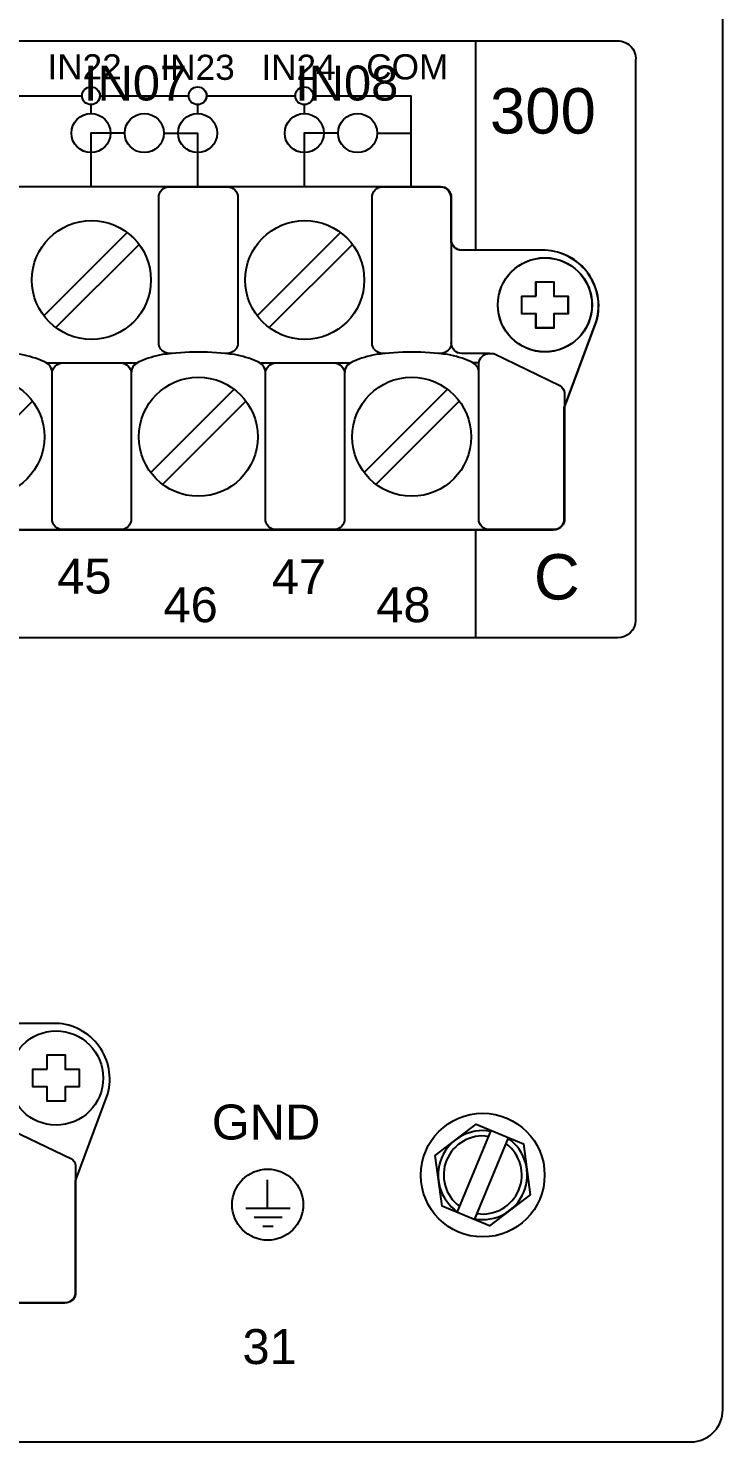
# Model space of a CAD drawing. Extents: x 1 to 47, y 1 to 34.6.
# Drawn here: x 42.297 to 44.25, y 8.595 to 12.571 of the extents above; entities that cross this region are included whole.
import ezdxf

# ---------------------------------------------------------------- set-up
doc = ezdxf.new("R2010")
doc.units = 0
doc.header["$MEASUREMENT"] = 0
for name, color, linetype in [('8_1__0__EMPTY_IO_BOARD_POS', 7, 'CONTINUOUS'), ('8_2__2___8__OPTOISOLATED_I', 7, 'CONTINUOUS'), ('8_3__7___8__OPTOISOLATED_I', 7, 'CONTINUOUS'), ('8_4__C___18__COMMON____6__', 7, 'CONTINUOUS'), ('8_5__D___18__COMMON____6__', 7, 'CONTINUOUS'), ('8_6__E___8__OPTOISOLATED_I', 7, 'CONTINUOUS'), ('8_7__4___18__COMMON____6__', 7, 'CONTINUOUS'), ('8_8__8___8__OPTOISOLATED_I', 7, 'CONTINUOUS'), ('9_0______DWG_', 7, 'CONTINUOUS')]:
    doc.layers.add(name, color=color, linetype=linetype)
doc.styles.add('ARIAL', font='arial.ttf')

msp = doc.modelspace()

# ---------------------------------------------------------------- linework, layer by layer
at = {"layer": '8_1__0__EMPTY_IO_BOARD_POS'}
msp.add_lwpolyline([(38.7624, 11.3088), (38.7624, 11.1908, 0.414213), (38.7924, 11.1608), (43.7743, 11.1608, 0.414214), (43.8043, 11.1908), (43.8043, 11.5038), (43.8952, 11.7486, 0.480048), (43.7501, 11.9468), (43.5159, 11.9468, -0.414214), (43.4859, 11.9768), (43.4859, 12.0949, 0.414212), (43.4559, 12.1249), (43.4559, 12.125), (38.4749, 12.125, 0.414215), (38.4449, 12.095), (38.445, 11.7821), (38.354, 11.5374, 0.47859), (38.4991, 11.3388), (38.7324, 11.3388, -0.414214)], format="xyb", close=True, dxfattribs=at)
msp.add_lwpolyline([(43.7247, 11.8178), (43.7247, 11.8582), (43.7747, 11.8582), (43.7747, 11.8178), (43.8148, 11.8178), (43.8148, 11.7679), (43.7747, 11.7679), (43.7747, 11.7279), (43.7247, 11.7279), (43.7247, 11.7679), (43.6846, 11.7679), (43.6846, 11.8178)], close=True, dxfattribs=at)
msp.add_circle((43.7497, 11.7931), 0.1324, dxfattribs=at)
at = {"layer": '8_2__2___8__OPTOISOLATED_I'}
for points in [[(42.5681, 12.2765), (42.4732, 12.2765), (42.4732, 12.1253)], [(42.6781, 12.2765), (42.7732, 12.2765), (42.7732, 12.1253)], [(43.1681, 12.2765), (43.0732, 12.2765), (43.0732, 12.1253)], [(43.2781, 12.2765), (43.3732, 12.2765), (43.3732, 12.1253)], [(42.5749, 11.997), (42.3407, 11.7628)], [(43.1749, 11.997), (42.9407, 11.7628)], [(42.6083, 11.9635), (42.3741, 11.7294)], [(43.2083, 11.9635), (42.9741, 11.7294)], [(42.348, 11.6299), (42.6031, 11.6299)], [(42.948, 11.6299), (43.2031, 11.6299)], [(43.564, 11.6306), (43.547, 11.6306)], [(42.8755, 11.556), (42.6413, 11.3218)], [(43.4755, 11.556), (43.2414, 11.3218)], [(42.3089, 11.5225), (42.0748, 11.2884)], [(42.9089, 11.5225), (42.6748, 11.2884)], [(43.509, 11.5225), (43.2748, 11.2884)]]:
    msp.add_lwpolyline(points, dxfattribs=at)
for points in [[(38.763, 11.3092), (38.763, 11.1912, 0.414213), (38.793, 11.1612), (43.7748, 11.1611, 0.414214), (43.8048, 11.1911), (43.8048, 11.5042), (43.8957, 11.7489, 0.480048), (43.7507, 11.9471), (43.5165, 11.9471, -0.414214), (43.4865, 11.9771), (43.4865, 12.0953, 0.414212), (43.4565, 12.1253), (43.4565, 12.1253), (38.4754, 12.1254, 0.414215), (38.4454, 12.0954), (38.4455, 11.7825), (38.3546, 11.5377, 0.47859), (38.4996, 11.3392), (38.733, 11.3392, -0.414214)], [(43.7781, 11.1613), (43.5938, 11.1611, -0.414214), (43.5638, 11.1911), (43.5638, 11.6282, -0.390527), (43.5938, 11.6565), (43.606, 11.6565), (43.7919, 11.5668, -0.241514), (43.8048, 11.5468), (43.8048, 11.1911, -0.422157)]]:
    msp.add_lwpolyline(points, format="xyb", close=True, dxfattribs=at)
for points in [[(42.7015, 11.6566), (42.6936, 11.6566, -0.414214), (42.6636, 11.6866), (42.6636, 12.0953, -0.414214), (42.6936, 12.1253), (42.8564, 12.1253, -0.414214), (42.8864, 12.0953), (42.8864, 11.6866, -0.414214), (42.8564, 11.6566), (42.8496, 11.6566)], [(43.3015, 11.6566), (43.2936, 11.6566, -0.414214), (43.2636, 11.6866), (43.2636, 12.0953, -0.414214), (43.2936, 12.1253), (43.4565, 12.1253, -0.414214), (43.4865, 12.0953), (43.4865, 11.6866, -0.414214), (43.4565, 11.6566), (43.4496, 11.6566)], [(42.3645, 11.5999, 0.191033), (42.356, 11.6238, 0.081668), (42.3404, 11.634, 0.0591), (42.2767, 11.6533, 0.034646), (42.1751, 11.6604, 0.03436), (42.0744, 11.6533, 0.0591), (42.0107, 11.634, 0.081668), (41.9951, 11.6238, 0.191033), (41.9866, 11.5999)], [(42.9645, 11.5999, 0.191033), (42.956, 11.6238, 0.081668), (42.9404, 11.634, 0.0591), (42.8767, 11.6533, 0.034646), (42.7751, 11.6604, 0.03436), (42.6745, 11.6533, 0.0591), (42.6107, 11.634, 0.081668), (42.5951, 11.6238, 0.191033), (42.5866, 11.5999)], [(43.5638, 11.6084, 0.127742), (43.556, 11.6238, 0.081668), (43.5404, 11.634, 0.0591), (43.4767, 11.6533, 0.034646), (43.3752, 11.6604, 0.03436), (43.2745, 11.6533, 0.0591), (43.2108, 11.634, 0.081668), (43.1951, 11.6238, 0.191033), (43.1866, 11.5999)], [(43.5938, 11.6565), (43.5165, 11.6564, -0.414214), (43.4865, 11.6864)], [(42.5566, 11.6299, -0.414214), (42.5866, 11.5999), (42.5866, 11.1912, -0.414214), (42.5566, 11.1612), (42.3938, 11.1612, -0.414214), (42.3638, 11.1912), (42.3638, 11.5999, -0.414214), (42.3938, 11.6299)], [(43.1566, 11.6299, -0.414214), (43.1866, 11.5999), (43.1866, 11.1912, -0.414214), (43.1566, 11.1612), (42.9938, 11.1612, -0.414214), (42.9638, 11.1912), (42.9638, 11.5999, -0.414214), (42.9938, 11.6299)]]:
    msp.add_lwpolyline(points, format="xyb", dxfattribs=at)
msp.add_lwpolyline([(43.7252, 11.8182), (43.7252, 11.8585), (43.7752, 11.8585), (43.7752, 11.8182), (43.8153, 11.8182), (43.8153, 11.7683), (43.7752, 11.7683), (43.7752, 11.7283), (43.7252, 11.7283), (43.7252, 11.7683), (43.6851, 11.7683), (43.6851, 11.8182)], close=True, dxfattribs=at)
for centre, radius in [((42.6231, 12.2765), 0.055), ((43.2231, 12.2765), 0.055), ((42.4745, 11.8632), 0.1673), ((43.0745, 11.8632), 0.1673), ((43.7502, 11.7934), 0.1324), ((42.1751, 11.4222), 0.1673), ((42.7751, 11.4222), 0.1673), ((43.3752, 11.4222), 0.1673)]:
    msp.add_circle(centre, radius, dxfattribs=at)
at = {"layer": '8_3__7___8__OPTOISOLATED_I'}
for points in [[(42.5681, 12.2765), (42.4731, 12.2765), (42.4731, 12.1253)], [(42.6781, 12.2765), (42.7731, 12.2765), (42.7731, 12.1253)], [(43.1681, 12.2765), (43.0731, 12.2765), (43.0731, 12.1253)], [(43.2781, 12.2765), (43.3731, 12.2765), (43.3731, 12.1253)], [(42.5749, 11.997), (42.3407, 11.7628)], [(43.1749, 11.997), (42.9407, 11.7628)], [(42.6083, 11.9635), (42.3741, 11.7294)], [(43.2083, 11.9635), (42.9741, 11.7294)], [(42.348, 11.6299), (42.6031, 11.6299)], [(42.948, 11.6299), (43.2031, 11.6299)], [(43.564, 11.6306), (43.547, 11.6306)], [(42.8755, 11.556), (42.6413, 11.3218)], [(43.4755, 11.556), (43.2414, 11.3218)], [(42.3089, 11.5225), (42.0748, 11.2884)], [(42.9089, 11.5225), (42.6748, 11.2884)], [(43.509, 11.5225), (43.2748, 11.2884)]]:
    msp.add_lwpolyline(points, dxfattribs=at)
for points in [[(38.763, 11.3092), (38.763, 11.1912, 0.414213), (38.793, 11.1612), (43.7748, 11.1611, 0.414214), (43.8048, 11.1911), (43.8048, 11.5042), (43.8957, 11.7489, 0.480048), (43.7507, 11.9471), (43.5165, 11.9471, -0.414214), (43.4865, 11.9771), (43.4865, 12.0953, 0.414212), (43.4565, 12.1253), (43.4565, 12.1253), (38.4754, 12.1254, 0.414215), (38.4454, 12.0954), (38.4455, 11.7825), (38.3546, 11.5377, 0.47859), (38.4996, 11.3392), (38.733, 11.3392, -0.414214)], [(43.7781, 11.1613), (43.5938, 11.1611, -0.414214), (43.5638, 11.1911), (43.5638, 11.6282, -0.390527), (43.5938, 11.6565), (43.606, 11.6565), (43.7919, 11.5668, -0.241514), (43.8048, 11.5468), (43.8048, 11.1911, -0.422157)]]:
    msp.add_lwpolyline(points, format="xyb", close=True, dxfattribs=at)
for points in [[(42.7015, 11.6566), (42.6936, 11.6566, -0.414214), (42.6636, 11.6866), (42.6636, 12.0953, -0.414214), (42.6936, 12.1253), (42.8564, 12.1253, -0.414214), (42.8864, 12.0953), (42.8864, 11.6866, -0.414214), (42.8564, 11.6566), (42.8496, 11.6566)], [(43.3015, 11.6566), (43.2936, 11.6566, -0.414214), (43.2636, 11.6866), (43.2636, 12.0953, -0.414214), (43.2936, 12.1253), (43.4565, 12.1253, -0.414214), (43.4865, 12.0953), (43.4865, 11.6866, -0.414214), (43.4565, 11.6566), (43.4496, 11.6566)], [(42.3645, 11.5999, 0.191033), (42.356, 11.6238, 0.081668), (42.3404, 11.634, 0.0591), (42.2767, 11.6533, 0.034646), (42.1751, 11.6604, 0.03436), (42.0744, 11.6533, 0.0591), (42.0107, 11.634, 0.081668), (41.9951, 11.6238, 0.191033), (41.9866, 11.5999)], [(42.9645, 11.5999, 0.191033), (42.956, 11.6238, 0.081668), (42.9404, 11.634, 0.0591), (42.8767, 11.6533, 0.034646), (42.7751, 11.6604, 0.03436), (42.6745, 11.6533, 0.0591), (42.6107, 11.634, 0.081668), (42.5951, 11.6238, 0.191033), (42.5866, 11.5999)], [(43.5638, 11.6084, 0.127742), (43.556, 11.6238, 0.081668), (43.5404, 11.634, 0.0591), (43.4767, 11.6533, 0.034646), (43.3752, 11.6604, 0.03436), (43.2745, 11.6533, 0.0591), (43.2108, 11.634, 0.081668), (43.1951, 11.6238, 0.191033), (43.1866, 11.5999)], [(43.5938, 11.6565), (43.5165, 11.6564, -0.414214), (43.4865, 11.6864)], [(42.5566, 11.6299, -0.414214), (42.5866, 11.5999), (42.5866, 11.1912, -0.414214), (42.5566, 11.1612), (42.3938, 11.1612, -0.414214), (42.3638, 11.1912), (42.3638, 11.5999, -0.414214), (42.3938, 11.6299)], [(43.1566, 11.6299, -0.414214), (43.1866, 11.5999), (43.1866, 11.1912, -0.414214), (43.1566, 11.1612), (42.9938, 11.1612, -0.414214), (42.9638, 11.1912), (42.9638, 11.5999, -0.414214), (42.9938, 11.6299)]]:
    msp.add_lwpolyline(points, format="xyb", dxfattribs=at)
msp.add_lwpolyline([(43.7252, 11.8182), (43.7252, 11.8585), (43.7752, 11.8585), (43.7752, 11.8182), (43.8153, 11.8182), (43.8153, 11.7683), (43.7752, 11.7683), (43.7752, 11.7283), (43.7252, 11.7283), (43.7252, 11.7683), (43.6851, 11.7683), (43.6851, 11.8182)], close=True, dxfattribs=at)
for centre, radius in [((42.6231, 12.2765), 0.055), ((43.2231, 12.2765), 0.055), ((42.4745, 11.8632), 0.1673), ((43.0745, 11.8632), 0.1673), ((43.7502, 11.7934), 0.1324), ((42.1751, 11.4222), 0.1673), ((42.7751, 11.4222), 0.1673), ((43.3752, 11.4222), 0.1673)]:
    msp.add_circle(centre, radius, dxfattribs=at)
at = {"layer": '8_4__C___18__COMMON____6__'}
for points in [[(42.1981, 12.3815), (42.4481, 12.3815)], [(42.4981, 12.3815), (42.7481, 12.3815)], [(42.7981, 12.3815), (43.0481, 12.3815)], [(43.0981, 12.3815), (43.3731, 12.3815), (43.3731, 12.1253)], [(42.4731, 12.3565), (42.4731, 12.3315)], [(42.7731, 12.3565), (42.7731, 12.3315)], [(43.0731, 12.3565), (43.0731, 12.3315)], [(42.4731, 12.2215), (42.4731, 12.1253)], [(42.7731, 12.2215), (42.7731, 12.1253)], [(43.0731, 12.2215), (43.0731, 12.1253)], [(42.5749, 11.997), (42.3407, 11.7628)], [(43.1749, 11.997), (42.9407, 11.7628)], [(42.6083, 11.9635), (42.3741, 11.7294)], [(43.2083, 11.9635), (42.9741, 11.7294)], [(42.348, 11.6299), (42.6031, 11.6299)], [(42.948, 11.6299), (43.2031, 11.6299)], [(43.564, 11.6306), (43.547, 11.6306)], [(42.8755, 11.556), (42.6413, 11.3218)], [(43.4755, 11.556), (43.2414, 11.3218)], [(42.3089, 11.5225), (42.0748, 11.2884)], [(42.9089, 11.5225), (42.6748, 11.2884)], [(43.509, 11.5225), (43.2748, 11.2884)]]:
    msp.add_lwpolyline(points, dxfattribs=at)
for points in [[(38.763, 11.3092), (38.763, 11.1912, 0.414213), (38.793, 11.1612), (43.7748, 11.1611, 0.414214), (43.8048, 11.1911), (43.8048, 11.5042), (43.8957, 11.7489, 0.480048), (43.7507, 11.9471), (43.5165, 11.9471, -0.414214), (43.4865, 11.9771), (43.4865, 12.0953, 0.414212), (43.4565, 12.1253), (43.4565, 12.1253), (38.4754, 12.1254, 0.414215), (38.4454, 12.0954), (38.4455, 11.7825), (38.3546, 11.5377, 0.47859), (38.4996, 11.3392), (38.733, 11.3392, -0.414214)], [(43.7781, 11.1613), (43.5938, 11.1611, -0.414214), (43.5638, 11.1911), (43.5638, 11.6282, -0.390527), (43.5938, 11.6565), (43.606, 11.6565), (43.7919, 11.5668, -0.241514), (43.8048, 11.5468), (43.8048, 11.1911, -0.422157)]]:
    msp.add_lwpolyline(points, format="xyb", close=True, dxfattribs=at)
for points in [[(42.7015, 11.6566), (42.6936, 11.6566, -0.414214), (42.6636, 11.6866), (42.6636, 12.0953, -0.414214), (42.6936, 12.1253), (42.8564, 12.1253, -0.414214), (42.8864, 12.0953), (42.8864, 11.6866, -0.414214), (42.8564, 11.6566), (42.8496, 11.6566)], [(43.3015, 11.6566), (43.2936, 11.6566, -0.414214), (43.2636, 11.6866), (43.2636, 12.0953, -0.414214), (43.2936, 12.1253), (43.4565, 12.1253, -0.414214), (43.4865, 12.0953), (43.4865, 11.6866, -0.414214), (43.4565, 11.6566), (43.4496, 11.6566)], [(42.3645, 11.5999, 0.191033), (42.356, 11.6238, 0.081668), (42.3404, 11.634, 0.0591), (42.2767, 11.6533, 0.034646), (42.1751, 11.6604, 0.03436), (42.0744, 11.6533, 0.0591), (42.0107, 11.634, 0.081668), (41.9951, 11.6238, 0.191033), (41.9866, 11.5999)], [(42.9645, 11.5999, 0.191033), (42.956, 11.6238, 0.081668), (42.9404, 11.634, 0.0591), (42.8767, 11.6533, 0.034646), (42.7751, 11.6604, 0.03436), (42.6745, 11.6533, 0.0591), (42.6107, 11.634, 0.081668), (42.5951, 11.6238, 0.191033), (42.5866, 11.5999)], [(43.5638, 11.6084, 0.127742), (43.556, 11.6238, 0.081668), (43.5404, 11.634, 0.0591), (43.4767, 11.6533, 0.034646), (43.3752, 11.6604, 0.03436), (43.2745, 11.6533, 0.0591), (43.2108, 11.634, 0.081668), (43.1951, 11.6238, 0.191033), (43.1866, 11.5999)], [(43.5938, 11.6565), (43.5165, 11.6564, -0.414214), (43.4865, 11.6864)], [(42.5566, 11.6299, -0.414214), (42.5866, 11.5999), (42.5866, 11.1912, -0.414214), (42.5566, 11.1612), (42.3938, 11.1612, -0.414214), (42.3638, 11.1912), (42.3638, 11.5999, -0.414214), (42.3938, 11.6299)], [(43.1566, 11.6299, -0.414214), (43.1866, 11.5999), (43.1866, 11.1912, -0.414214), (43.1566, 11.1612), (42.9938, 11.1612, -0.414214), (42.9638, 11.1912), (42.9638, 11.5999, -0.414214), (42.9938, 11.6299)]]:
    msp.add_lwpolyline(points, format="xyb", dxfattribs=at)
msp.add_lwpolyline([(43.7252, 11.8182), (43.7252, 11.8585), (43.7752, 11.8585), (43.7752, 11.8182), (43.8153, 11.8182), (43.8153, 11.7683), (43.7752, 11.7683), (43.7752, 11.7283), (43.7252, 11.7283), (43.7252, 11.7683), (43.6851, 11.7683), (43.6851, 11.8182)], close=True, dxfattribs=at)
for centre, radius in [((42.4731, 12.3815), 0.025), ((42.7731, 12.3815), 0.025), ((43.0731, 12.3815), 0.025), ((42.4731, 12.2765), 0.055), ((42.7731, 12.2765), 0.055), ((43.0731, 12.2765), 0.055), ((42.4745, 11.8632), 0.1673), ((43.0745, 11.8632), 0.1673), ((43.7502, 11.7934), 0.1324), ((42.1751, 11.4222), 0.1673), ((42.7751, 11.4222), 0.1673), ((43.3752, 11.4222), 0.1673)]:
    msp.add_circle(centre, radius, dxfattribs=at)
at = {"layer": '8_5__D___18__COMMON____6__'}
for points in [[(42.1981, 12.3815), (42.4481, 12.3815)], [(42.4981, 12.3815), (42.7481, 12.3815)], [(42.7981, 12.3815), (43.0481, 12.3815)], [(43.0981, 12.3815), (43.3731, 12.3815), (43.3731, 12.1253)], [(42.4731, 12.3565), (42.4731, 12.3315)], [(42.7731, 12.3565), (42.7731, 12.3315)], [(43.0731, 12.3565), (43.0731, 12.3315)], [(42.4731, 12.2215), (42.4731, 12.1253)], [(42.7731, 12.2215), (42.7731, 12.1253)], [(43.0731, 12.2215), (43.0731, 12.1253)], [(42.5749, 11.997), (42.3407, 11.7628)], [(43.1749, 11.997), (42.9407, 11.7628)], [(42.6083, 11.9635), (42.3741, 11.7294)], [(43.2083, 11.9635), (42.9741, 11.7294)], [(42.348, 11.6299), (42.6031, 11.6299)], [(42.948, 11.6299), (43.2031, 11.6299)], [(43.564, 11.6306), (43.547, 11.6306)], [(42.8755, 11.556), (42.6413, 11.3218)], [(43.4755, 11.556), (43.2414, 11.3218)], [(42.3089, 11.5225), (42.0748, 11.2884)], [(42.9089, 11.5225), (42.6748, 11.2884)], [(43.509, 11.5225), (43.2748, 11.2884)]]:
    msp.add_lwpolyline(points, dxfattribs=at)
for points in [[(38.763, 11.3092), (38.763, 11.1912, 0.414213), (38.793, 11.1612), (43.7748, 11.1611, 0.414214), (43.8048, 11.1911), (43.8048, 11.5042), (43.8957, 11.7489, 0.480048), (43.7507, 11.9471), (43.5165, 11.9471, -0.414214), (43.4865, 11.9771), (43.4865, 12.0953, 0.414212), (43.4565, 12.1253), (43.4565, 12.1253), (38.4754, 12.1254, 0.414215), (38.4454, 12.0954), (38.4455, 11.7825), (38.3546, 11.5377, 0.47859), (38.4996, 11.3392), (38.733, 11.3392, -0.414214)], [(43.7781, 11.1613), (43.5938, 11.1611, -0.414214), (43.5638, 11.1911), (43.5638, 11.6282, -0.390527), (43.5938, 11.6565), (43.606, 11.6565), (43.7919, 11.5668, -0.241514), (43.8048, 11.5468), (43.8048, 11.1911, -0.422157)]]:
    msp.add_lwpolyline(points, format="xyb", close=True, dxfattribs=at)
for points in [[(42.7015, 11.6566), (42.6936, 11.6566, -0.414214), (42.6636, 11.6866), (42.6636, 12.0953, -0.414214), (42.6936, 12.1253), (42.8564, 12.1253, -0.414214), (42.8864, 12.0953), (42.8864, 11.6866, -0.414214), (42.8564, 11.6566), (42.8496, 11.6566)], [(43.3015, 11.6566), (43.2936, 11.6566, -0.414214), (43.2636, 11.6866), (43.2636, 12.0953, -0.414214), (43.2936, 12.1253), (43.4565, 12.1253, -0.414214), (43.4865, 12.0953), (43.4865, 11.6866, -0.414214), (43.4565, 11.6566), (43.4496, 11.6566)], [(42.3645, 11.5999, 0.191033), (42.356, 11.6238, 0.081668), (42.3404, 11.634, 0.0591), (42.2767, 11.6533, 0.034646), (42.1751, 11.6604, 0.03436), (42.0744, 11.6533, 0.0591), (42.0107, 11.634, 0.081668), (41.9951, 11.6238, 0.191033), (41.9866, 11.5999)], [(42.9645, 11.5999, 0.191033), (42.956, 11.6238, 0.081668), (42.9404, 11.634, 0.0591), (42.8767, 11.6533, 0.034646), (42.7751, 11.6604, 0.03436), (42.6745, 11.6533, 0.0591), (42.6107, 11.634, 0.081668), (42.5951, 11.6238, 0.191033), (42.5866, 11.5999)], [(43.5638, 11.6084, 0.127742), (43.556, 11.6238, 0.081668), (43.5404, 11.634, 0.0591), (43.4767, 11.6533, 0.034646), (43.3752, 11.6604, 0.03436), (43.2745, 11.6533, 0.0591), (43.2108, 11.634, 0.081668), (43.1951, 11.6238, 0.191033), (43.1866, 11.5999)], [(43.5938, 11.6565), (43.5165, 11.6564, -0.414214), (43.4865, 11.6864)], [(42.5566, 11.6299, -0.414214), (42.5866, 11.5999), (42.5866, 11.1912, -0.414214), (42.5566, 11.1612), (42.3938, 11.1612, -0.414214), (42.3638, 11.1912), (42.3638, 11.5999, -0.414214), (42.3938, 11.6299)], [(43.1566, 11.6299, -0.414214), (43.1866, 11.5999), (43.1866, 11.1912, -0.414214), (43.1566, 11.1612), (42.9938, 11.1612, -0.414214), (42.9638, 11.1912), (42.9638, 11.5999, -0.414214), (42.9938, 11.6299)]]:
    msp.add_lwpolyline(points, format="xyb", dxfattribs=at)
msp.add_lwpolyline([(43.7252, 11.8182), (43.7252, 11.8585), (43.7752, 11.8585), (43.7752, 11.8182), (43.8153, 11.8182), (43.8153, 11.7683), (43.7752, 11.7683), (43.7752, 11.7283), (43.7252, 11.7283), (43.7252, 11.7683), (43.6851, 11.7683), (43.6851, 11.8182)], close=True, dxfattribs=at)
for centre, radius in [((42.4731, 12.3815), 0.025), ((42.7731, 12.3815), 0.025), ((43.0731, 12.3815), 0.025), ((42.4731, 12.2765), 0.055), ((42.7731, 12.2765), 0.055), ((43.0731, 12.2765), 0.055), ((42.4745, 11.8632), 0.1673), ((43.0745, 11.8632), 0.1673), ((43.7502, 11.7934), 0.1324), ((42.1751, 11.4222), 0.1673), ((42.7751, 11.4222), 0.1673), ((43.3752, 11.4222), 0.1673)]:
    msp.add_circle(centre, radius, dxfattribs=at)
at = {"layer": '8_6__E___8__OPTOISOLATED_I'}
for points in [[(42.5681, 12.2765), (42.4731, 12.2765), (42.4731, 12.1253)], [(42.6781, 12.2765), (42.7731, 12.2765), (42.7731, 12.1253)], [(43.1681, 12.2765), (43.0731, 12.2765), (43.0731, 12.1253)], [(43.2781, 12.2765), (43.3731, 12.2765), (43.3731, 12.1253)], [(42.5749, 11.997), (42.3407, 11.7628)], [(43.1749, 11.997), (42.9407, 11.7628)], [(42.6083, 11.9635), (42.3741, 11.7294)], [(43.2083, 11.9635), (42.9741, 11.7294)], [(42.348, 11.6299), (42.6031, 11.6299)], [(42.948, 11.6299), (43.2031, 11.6299)], [(43.564, 11.6306), (43.547, 11.6306)], [(42.8755, 11.556), (42.6413, 11.3218)], [(43.4755, 11.556), (43.2414, 11.3218)], [(42.3089, 11.5225), (42.0748, 11.2884)], [(42.9089, 11.5225), (42.6748, 11.2884)], [(43.509, 11.5225), (43.2748, 11.2884)]]:
    msp.add_lwpolyline(points, dxfattribs=at)
for points in [[(38.763, 11.3092), (38.763, 11.1912, 0.414213), (38.793, 11.1612), (43.7748, 11.1611, 0.414214), (43.8048, 11.1911), (43.8048, 11.5042), (43.8957, 11.7489, 0.480048), (43.7507, 11.9471), (43.5165, 11.9471, -0.414214), (43.4865, 11.9771), (43.4865, 12.0953, 0.414212), (43.4565, 12.1253), (43.4565, 12.1253), (38.4754, 12.1254, 0.414215), (38.4454, 12.0954), (38.4455, 11.7825), (38.3546, 11.5377, 0.47859), (38.4996, 11.3392), (38.733, 11.3392, -0.414214)], [(43.7781, 11.1613), (43.5938, 11.1611, -0.414214), (43.5638, 11.1911), (43.5638, 11.6282, -0.390527), (43.5938, 11.6565), (43.606, 11.6565), (43.7919, 11.5668, -0.241514), (43.8048, 11.5468), (43.8048, 11.1911, -0.422157)]]:
    msp.add_lwpolyline(points, format="xyb", close=True, dxfattribs=at)
for points in [[(42.7015, 11.6566), (42.6936, 11.6566, -0.414214), (42.6636, 11.6866), (42.6636, 12.0953, -0.414214), (42.6936, 12.1253), (42.8564, 12.1253, -0.414214), (42.8864, 12.0953), (42.8864, 11.6866, -0.414214), (42.8564, 11.6566), (42.8496, 11.6566)], [(43.3015, 11.6566), (43.2936, 11.6566, -0.414214), (43.2636, 11.6866), (43.2636, 12.0953, -0.414214), (43.2936, 12.1253), (43.4565, 12.1253, -0.414214), (43.4865, 12.0953), (43.4865, 11.6866, -0.414214), (43.4565, 11.6566), (43.4496, 11.6566)], [(42.3645, 11.5999, 0.191033), (42.356, 11.6238, 0.081668), (42.3404, 11.634, 0.0591), (42.2767, 11.6533, 0.034646), (42.1751, 11.6604, 0.03436), (42.0744, 11.6533, 0.0591), (42.0107, 11.634, 0.081668), (41.9951, 11.6238, 0.191033), (41.9866, 11.5999)], [(42.9645, 11.5999, 0.191033), (42.956, 11.6238, 0.081668), (42.9404, 11.634, 0.0591), (42.8767, 11.6533, 0.034646), (42.7751, 11.6604, 0.03436), (42.6745, 11.6533, 0.0591), (42.6107, 11.634, 0.081668), (42.5951, 11.6238, 0.191033), (42.5866, 11.5999)], [(43.5638, 11.6084, 0.127742), (43.556, 11.6238, 0.081668), (43.5404, 11.634, 0.0591), (43.4767, 11.6533, 0.034646), (43.3752, 11.6604, 0.03436), (43.2745, 11.6533, 0.0591), (43.2108, 11.634, 0.081668), (43.1951, 11.6238, 0.191033), (43.1866, 11.5999)], [(43.5938, 11.6565), (43.5165, 11.6564, -0.414214), (43.4865, 11.6864)], [(42.5566, 11.6299, -0.414214), (42.5866, 11.5999), (42.5866, 11.1912, -0.414214), (42.5566, 11.1612), (42.3938, 11.1612, -0.414214), (42.3638, 11.1912), (42.3638, 11.5999, -0.414214), (42.3938, 11.6299)], [(43.1566, 11.6299, -0.414214), (43.1866, 11.5999), (43.1866, 11.1912, -0.414214), (43.1566, 11.1612), (42.9938, 11.1612, -0.414214), (42.9638, 11.1912), (42.9638, 11.5999, -0.414214), (42.9938, 11.6299)]]:
    msp.add_lwpolyline(points, format="xyb", dxfattribs=at)
msp.add_lwpolyline([(43.7252, 11.8182), (43.7252, 11.8585), (43.7752, 11.8585), (43.7752, 11.8182), (43.8153, 11.8182), (43.8153, 11.7683), (43.7752, 11.7683), (43.7752, 11.7283), (43.7252, 11.7283), (43.7252, 11.7683), (43.6851, 11.7683), (43.6851, 11.8182)], close=True, dxfattribs=at)
for centre, radius in [((42.6231, 12.2765), 0.055), ((43.2231, 12.2765), 0.055), ((42.4745, 11.8632), 0.1673), ((43.0745, 11.8632), 0.1673), ((43.7502, 11.7934), 0.1324), ((42.1751, 11.4222), 0.1673), ((42.7751, 11.4222), 0.1673), ((43.3752, 11.4222), 0.1673)]:
    msp.add_circle(centre, radius, dxfattribs=at)
at = {"layer": '8_7__4___18__COMMON____6__'}
for points in [[(42.1982, 12.3815), (42.4482, 12.3815)], [(42.4982, 12.3815), (42.7482, 12.3815)], [(42.7982, 12.3815), (43.0482, 12.3815)], [(43.0982, 12.3815), (43.3732, 12.3815), (43.3732, 12.1253)], [(42.4732, 12.3565), (42.4732, 12.3315)], [(42.7732, 12.3565), (42.7732, 12.3315)], [(43.0732, 12.3565), (43.0732, 12.3315)], [(42.4732, 12.2215), (42.4732, 12.1253)], [(42.7732, 12.2215), (42.7732, 12.1253)], [(43.0732, 12.2215), (43.0732, 12.1253)], [(42.5749, 11.997), (42.3407, 11.7628)], [(43.1749, 11.997), (42.9407, 11.7628)], [(42.6083, 11.9635), (42.3741, 11.7294)], [(43.2083, 11.9635), (42.9741, 11.7294)], [(42.348, 11.6299), (42.6031, 11.6299)], [(42.948, 11.6299), (43.2031, 11.6299)], [(43.564, 11.6306), (43.547, 11.6306)], [(42.8755, 11.556), (42.6413, 11.3218)], [(43.4755, 11.556), (43.2414, 11.3218)], [(42.3089, 11.5225), (42.0748, 11.2884)], [(42.9089, 11.5225), (42.6748, 11.2884)], [(43.509, 11.5225), (43.2748, 11.2884)]]:
    msp.add_lwpolyline(points, dxfattribs=at)
for points in [[(38.763, 11.3092), (38.763, 11.1912, 0.414213), (38.793, 11.1612), (43.7748, 11.1611, 0.414214), (43.8048, 11.1911), (43.8048, 11.5042), (43.8957, 11.7489, 0.480048), (43.7507, 11.9471), (43.5165, 11.9471, -0.414214), (43.4865, 11.9771), (43.4865, 12.0953, 0.414212), (43.4565, 12.1253), (43.4565, 12.1253), (38.4754, 12.1254, 0.414215), (38.4454, 12.0954), (38.4455, 11.7825), (38.3546, 11.5377, 0.47859), (38.4996, 11.3392), (38.733, 11.3392, -0.414214)], [(43.7781, 11.1613), (43.5938, 11.1611, -0.414214), (43.5638, 11.1911), (43.5638, 11.6282, -0.390527), (43.5938, 11.6565), (43.606, 11.6565), (43.7919, 11.5668, -0.241514), (43.8048, 11.5468), (43.8048, 11.1911, -0.422157)]]:
    msp.add_lwpolyline(points, format="xyb", close=True, dxfattribs=at)
for points in [[(42.7015, 11.6566), (42.6936, 11.6566, -0.414214), (42.6636, 11.6866), (42.6636, 12.0953, -0.414214), (42.6936, 12.1253), (42.8564, 12.1253, -0.414214), (42.8864, 12.0953), (42.8864, 11.6866, -0.414214), (42.8564, 11.6566), (42.8496, 11.6566)], [(43.3015, 11.6566), (43.2936, 11.6566, -0.414214), (43.2636, 11.6866), (43.2636, 12.0953, -0.414214), (43.2936, 12.1253), (43.4565, 12.1253, -0.414214), (43.4865, 12.0953), (43.4865, 11.6866, -0.414214), (43.4565, 11.6566), (43.4496, 11.6566)], [(42.3645, 11.5999, 0.191033), (42.356, 11.6238, 0.081668), (42.3404, 11.634, 0.0591), (42.2767, 11.6533, 0.034646), (42.1751, 11.6604, 0.03436), (42.0744, 11.6533, 0.0591), (42.0107, 11.634, 0.081668), (41.9951, 11.6238, 0.191033), (41.9866, 11.5999)], [(42.9645, 11.5999, 0.191033), (42.956, 11.6238, 0.081668), (42.9404, 11.634, 0.0591), (42.8767, 11.6533, 0.034646), (42.7751, 11.6604, 0.03436), (42.6745, 11.6533, 0.0591), (42.6107, 11.634, 0.081668), (42.5951, 11.6238, 0.191033), (42.5866, 11.5999)], [(43.5638, 11.6084, 0.127742), (43.556, 11.6238, 0.081668), (43.5404, 11.634, 0.0591), (43.4767, 11.6533, 0.034646), (43.3752, 11.6604, 0.03436), (43.2745, 11.6533, 0.0591), (43.2108, 11.634, 0.081668), (43.1951, 11.6238, 0.191033), (43.1866, 11.5999)], [(43.5938, 11.6565), (43.5165, 11.6564, -0.414214), (43.4865, 11.6864)], [(42.5566, 11.6299, -0.414214), (42.5866, 11.5999), (42.5866, 11.1912, -0.414214), (42.5566, 11.1612), (42.3938, 11.1612, -0.414214), (42.3638, 11.1912), (42.3638, 11.5999, -0.414214), (42.3938, 11.6299)], [(43.1566, 11.6299, -0.414214), (43.1866, 11.5999), (43.1866, 11.1912, -0.414214), (43.1566, 11.1612), (42.9938, 11.1612, -0.414214), (42.9638, 11.1912), (42.9638, 11.5999, -0.414214), (42.9938, 11.6299)]]:
    msp.add_lwpolyline(points, format="xyb", dxfattribs=at)
msp.add_lwpolyline([(43.7252, 11.8182), (43.7252, 11.8585), (43.7752, 11.8585), (43.7752, 11.8182), (43.8153, 11.8182), (43.8153, 11.7683), (43.7752, 11.7683), (43.7752, 11.7283), (43.7252, 11.7283), (43.7252, 11.7683), (43.6851, 11.7683), (43.6851, 11.8182)], close=True, dxfattribs=at)
for centre, radius in [((42.4732, 12.3815), 0.025), ((42.7732, 12.3815), 0.025), ((43.0732, 12.3815), 0.025), ((42.4732, 12.2765), 0.055), ((42.7732, 12.2765), 0.055), ((43.0732, 12.2765), 0.055), ((42.4745, 11.8632), 0.1673), ((43.0745, 11.8632), 0.1673), ((43.7502, 11.7934), 0.1324), ((42.1751, 11.4222), 0.1673), ((42.7751, 11.4222), 0.1673), ((43.3752, 11.4222), 0.1673)]:
    msp.add_circle(centre, radius, dxfattribs=at)
at = {"layer": '8_8__8___8__OPTOISOLATED_I'}
for points in [[(42.5681, 12.2765), (42.4731, 12.2765), (42.4731, 12.1253)], [(42.6781, 12.2765), (42.7731, 12.2765), (42.7731, 12.1253)], [(43.1681, 12.2765), (43.0731, 12.2765), (43.0731, 12.1253)], [(43.2781, 12.2765), (43.3731, 12.2765), (43.3731, 12.1253)], [(42.5749, 11.997), (42.3407, 11.7628)], [(43.1749, 11.997), (42.9407, 11.7628)], [(42.6083, 11.9635), (42.3741, 11.7294)], [(43.2083, 11.9635), (42.9741, 11.7294)], [(42.348, 11.6299), (42.6031, 11.6299)], [(42.948, 11.6299), (43.2031, 11.6299)], [(43.564, 11.6306), (43.547, 11.6306)], [(42.8755, 11.556), (42.6413, 11.3218)], [(43.4755, 11.556), (43.2414, 11.3218)], [(42.3089, 11.5225), (42.0748, 11.2884)], [(42.9089, 11.5225), (42.6748, 11.2884)], [(43.509, 11.5225), (43.2748, 11.2884)]]:
    msp.add_lwpolyline(points, dxfattribs=at)
for points in [[(38.763, 11.3092), (38.763, 11.1912, 0.414213), (38.793, 11.1612), (43.7748, 11.1611, 0.414214), (43.8048, 11.1911), (43.8048, 11.5042), (43.8957, 11.7489, 0.480048), (43.7507, 11.9471), (43.5165, 11.9471, -0.414214), (43.4865, 11.9771), (43.4865, 12.0953, 0.414212), (43.4565, 12.1253), (43.4565, 12.1253), (38.4754, 12.1254, 0.414215), (38.4454, 12.0954), (38.4455, 11.7825), (38.3546, 11.5377, 0.47859), (38.4996, 11.3392), (38.733, 11.3392, -0.414214)], [(43.7781, 11.1613), (43.5938, 11.1611, -0.414214), (43.5638, 11.1911), (43.5638, 11.6282, -0.390527), (43.5938, 11.6565), (43.606, 11.6565), (43.7919, 11.5668, -0.241514), (43.8048, 11.5468), (43.8048, 11.1911, -0.422157)]]:
    msp.add_lwpolyline(points, format="xyb", close=True, dxfattribs=at)
for points in [[(42.7015, 11.6566), (42.6936, 11.6566, -0.414214), (42.6636, 11.6866), (42.6636, 12.0953, -0.414214), (42.6936, 12.1253), (42.8564, 12.1253, -0.414214), (42.8864, 12.0953), (42.8864, 11.6866, -0.414214), (42.8564, 11.6566), (42.8496, 11.6566)], [(43.3015, 11.6566), (43.2936, 11.6566, -0.414214), (43.2636, 11.6866), (43.2636, 12.0953, -0.414214), (43.2936, 12.1253), (43.4565, 12.1253, -0.414214), (43.4865, 12.0953), (43.4865, 11.6866, -0.414214), (43.4565, 11.6566), (43.4496, 11.6566)], [(42.3645, 11.5999, 0.191033), (42.356, 11.6238, 0.081668), (42.3404, 11.634, 0.0591), (42.2767, 11.6533, 0.034646), (42.1751, 11.6604, 0.03436), (42.0744, 11.6533, 0.0591), (42.0107, 11.634, 0.081668), (41.9951, 11.6238, 0.191033), (41.9866, 11.5999)], [(42.9645, 11.5999, 0.191033), (42.956, 11.6238, 0.081668), (42.9404, 11.634, 0.0591), (42.8767, 11.6533, 0.034646), (42.7751, 11.6604, 0.03436), (42.6745, 11.6533, 0.0591), (42.6107, 11.634, 0.081668), (42.5951, 11.6238, 0.191033), (42.5866, 11.5999)], [(43.5638, 11.6084, 0.127742), (43.556, 11.6238, 0.081668), (43.5404, 11.634, 0.0591), (43.4767, 11.6533, 0.034646), (43.3752, 11.6604, 0.03436), (43.2745, 11.6533, 0.0591), (43.2108, 11.634, 0.081668), (43.1951, 11.6238, 0.191033), (43.1866, 11.5999)], [(43.5938, 11.6565), (43.5165, 11.6564, -0.414214), (43.4865, 11.6864)], [(42.5566, 11.6299, -0.414214), (42.5866, 11.5999), (42.5866, 11.1912, -0.414214), (42.5566, 11.1612), (42.3938, 11.1612, -0.414214), (42.3638, 11.1912), (42.3638, 11.5999, -0.414214), (42.3938, 11.6299)], [(43.1566, 11.6299, -0.414214), (43.1866, 11.5999), (43.1866, 11.1912, -0.414214), (43.1566, 11.1612), (42.9938, 11.1612, -0.414214), (42.9638, 11.1912), (42.9638, 11.5999, -0.414214), (42.9938, 11.6299)]]:
    msp.add_lwpolyline(points, format="xyb", dxfattribs=at)
msp.add_lwpolyline([(43.7252, 11.8182), (43.7252, 11.8585), (43.7752, 11.8585), (43.7752, 11.8182), (43.8153, 11.8182), (43.8153, 11.7683), (43.7752, 11.7683), (43.7752, 11.7283), (43.7252, 11.7283), (43.7252, 11.7683), (43.6851, 11.7683), (43.6851, 11.8182)], close=True, dxfattribs=at)
for centre, radius in [((42.6231, 12.2765), 0.055), ((43.2231, 12.2765), 0.055), ((42.4745, 11.8632), 0.1673), ((43.0745, 11.8632), 0.1673), ((43.7502, 11.7934), 0.1324), ((42.1751, 11.4222), 0.1673), ((42.7751, 11.4222), 0.1673), ((43.3752, 11.4222), 0.1673)]:
    msp.add_circle(centre, radius, dxfattribs=at)
at = {"layer": '9_0______DWG_'}
for points in [[(44.25, 8.6847), (44.25, 14.8147, 0.414214), (44.16, 14.9047), (27.09, 14.9047, 0.414214), (27, 14.8147), (27, 8.6847, 0.381966), (27.08, 8.5953), (44.17, 8.5953, 0.381966)], [(27.2942, 12.5363), (43.9545, 12.5363, -0.468367), (44.0044, 12.4763), (44.0044, 10.9063, -0.414132), (43.9545, 10.8563), (27.2942, 10.8563, -0.414214), (27.2442, 10.9063), (27.2442, 12.4863, -0.414287)], [(42.1114, 9.9203, 0.414212), (42.0814, 9.9503), (40.1004, 9.9504, 0.414215), (40.0704, 9.9204), (40.0705, 9.6075), (39.9796, 9.3627, 0.47859), (40.1246, 9.1642), (40.358, 9.1642, -0.414214), (40.388, 9.1342), (40.388, 9.0162, 0.414213), (40.418, 8.9862), (42.3998, 8.9862, 0.414214), (42.4298, 9.0162), (42.4298, 9.3292), (42.5207, 9.574, 0.480048), (42.3756, 9.7722), (42.1414, 9.7722, -0.414214), (42.1114, 9.8022), (42.1114, 9.9203)], [(42.4031, 8.9863), (42.2188, 8.9861, -0.414214), (42.1888, 9.0161), (42.1888, 9.4532, -0.390527), (42.2188, 9.4815), (42.231, 9.4815), (42.4169, 9.3918, -0.241514), (42.4298, 9.3718), (42.4298, 9.0161, -0.422157)]]:
    msp.add_lwpolyline(points, format="xyb", close=True, dxfattribs=at)
for points in [[(43.5544, 12.5363), (43.5544, 11.9471)], [(43.5544, 11.1611), (43.5544, 10.8563)], [(43.5979, 9.4711), (43.5022, 9.2402)], [(43.5521, 9.2195), (43.6478, 9.4504)], [(42.9701, 9.252), (42.9701, 9.332)], [(42.909, 9.252), (43.0336, 9.252)], [(42.9324, 9.227), (43.0112, 9.227)], [(42.9568, 9.2021), (42.9857, 9.2021)]]:
    msp.add_lwpolyline(points, dxfattribs=at)
for points in [[(42.3503, 9.6432), (42.3503, 9.6835), (42.4002, 9.6835), (42.4002, 9.6432), (42.4404, 9.6432), (42.4404, 9.5933), (42.4002, 9.5933), (42.4002, 9.5533), (42.3503, 9.5533), (42.3503, 9.5933), (42.3101, 9.5933), (42.3101, 9.6432)], [(43.4417, 9.4006), (43.5562, 9.4884), (43.6896, 9.4331), (43.7083, 9.29), (43.5938, 9.2022), (43.4605, 9.2575)]]:
    msp.add_lwpolyline(points, close=True, dxfattribs=at)
for points in [[(43.5968, 9.4684, 0.802175), (43.5031, 9.2424, 0.802175)], [(43.591, 9.4543, 0.779376), (43.5094, 9.2575)], [(43.5532, 9.2222, 0.802179), (43.6469, 9.4482)], [(43.5593, 9.2369, 0.776676), (43.6408, 9.4335)]]:
    msp.add_lwpolyline(points, format="xyb", dxfattribs=at)
for centre, radius in [((42.3752, 9.6184), 0.1324), ((43.575, 9.3453), 0.174), ((42.9701, 9.2622), 0.1)]:
    msp.add_circle(centre, radius, dxfattribs=at)

# ---------------------------------------------------------------- texts
at = {"layer": '8_2__2___8__OPTOISOLATED_I', "style": 'ARIAL'}
for s, p in [('IN07', (42.4536, 12.3681)), ('IN08', (43.0474, 12.3681))]:
    msp.add_text(s, height=0.09833, dxfattribs=at).set_placement(p)
at = {"layer": '8_3__7___8__OPTOISOLATED_I', "style": 'ARIAL'}
for s, p in [('IN07', (42.4535, 12.3681)), ('IN08', (43.0474, 12.3681))]:
    msp.add_text(s, height=0.09833, dxfattribs=at).set_placement(p)
at = {"layer": '8_4__C___18__COMMON____6__', "style": 'ARIAL'}
for s, p in [('IN22', (42.3508, 12.4274)), ('IN23', (42.6686, 12.4262)), ('IN24', (42.9524, 12.4262)), ('COM', (43.2474, 12.4274))]:
    msp.add_text(s, height=0.0708, dxfattribs=at).set_placement(p)
at = {"layer": '8_5__D___18__COMMON____6__', "style": 'ARIAL'}
for s, p in [('IN22', (42.3508, 12.4274)), ('IN23', (42.6686, 12.4262)), ('IN24', (42.9524, 12.4262)), ('COM', (43.2474, 12.4274))]:
    msp.add_text(s, height=0.0708, dxfattribs=at).set_placement(p)
at = {"layer": '8_6__E___8__OPTOISOLATED_I', "style": 'ARIAL'}
for s, p in [('IN07', (42.4535, 12.3681)), ('IN08', (43.0474, 12.3681))]:
    msp.add_text(s, height=0.09833, dxfattribs=at).set_placement(p)
at = {"layer": '8_7__4___18__COMMON____6__', "style": 'ARIAL'}
for s, p in [('IN22', (42.3508, 12.4274)), ('IN23', (42.6686, 12.4262)), ('IN24', (42.9524, 12.4262)), ('COM', (43.2475, 12.4274))]:
    msp.add_text(s, height=0.0708, dxfattribs=at).set_placement(p)
at = {"layer": '8_8__8___8__OPTOISOLATED_I', "style": 'ARIAL'}
for s, p in [('IN07', (42.4535, 12.3681)), ('IN08', (43.0474, 12.3681))]:
    msp.add_text(s, height=0.09833, dxfattribs=at).set_placement(p)
at = {"layer": '9_0______DWG_', "style": 'ARIAL'}
for s, height, p in [('300', 0.12783, (43.5953, 12.2751)), ('C', 0.1278, (43.7189, 10.9643)), ('45', 0.09833, (42.3782, 10.9811)), ('47', 0.09833, (42.9818, 10.9795)), ('46', 0.09833, (42.6771, 10.9006)), ('48', 0.09833, (43.2754, 10.9006)), ('GND', 0.09833, (42.813, 9.4454)), ('31', 0.09833, (42.8993, 8.8138))]:
    msp.add_text(s, height=height, dxfattribs=at).set_placement(p)

doc.saveas('drawing.dxf')
